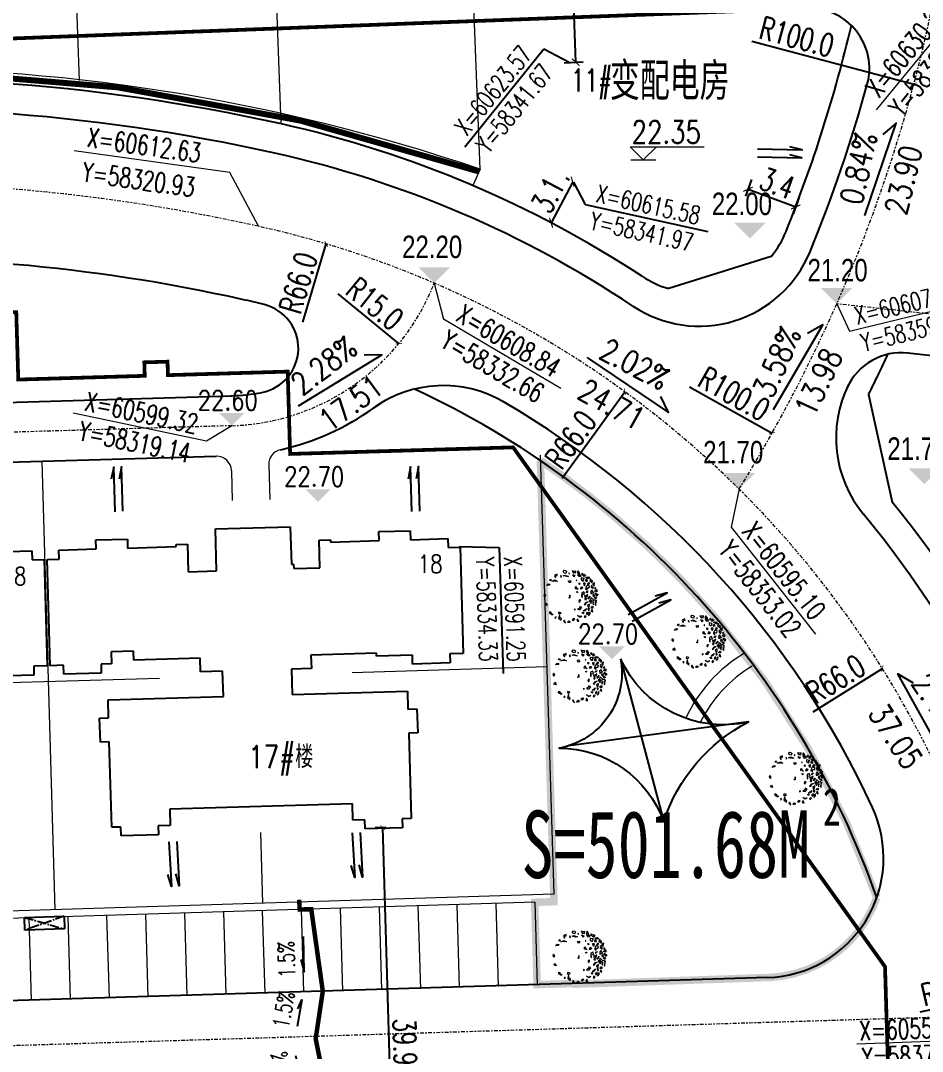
# Model space of a CAD drawing. Header units: inches. Extents: x 393 to 1582, y 246 to 1188.
# Drawn here: x 1269.1 to 1329.3, y 766.8 to 835.6 of the extents above; entities that cross this region are included whole.
import ezdxf

# ---------------------------------------------------------------- set-up
doc = ezdxf.new("R2010")
doc.units = ezdxf.units.IN
doc.header["$MEASUREMENT"] = 0
for name, pattern in [('ACAD_ISO10W100', [18.5, 12, -3, 0.5, -3]), ('CENTERX2', [4, 2.5, -0.5, 0.5, -0.5]), ('DASH', [0.35, 0.25, -0.1]), ('DASHED2', [0.375, 0.25, -0.125]), ('DOTE', [2.42, 2, -0.2, 0.02, -0.2])]:
    doc.linetypes.add(name, pattern=pattern)
for name, color, linetype in [('buildcoor', 7, 'Continuous'), ('DIM', 4, 'Continuous'), ('drain', 4, 'Continuous'), ('ELEV', 1, 'Continuous'), ('PUB_TEXT', 7, 'Continuous'), ('ROAD-TEXT', 4, 'Continuous'), ('roadradiu', 3, 'Continuous'), ('rod', 1, 'Continuous'), ('公共绿地', 3, 'Continuous'), ('外墙', 42, 'Continuous'), ('建筑层数', 7, 'Continuous'), ('绿化', 3, 'Continuous'), ('车库边线', 4, 'DOTE')]:
    doc.layers.add(name, color=color, linetype=linetype)
for name, color, linetype, lineweight in [('buildelev', 2, 'Continuous', 20), ('FENCE', 100, 'Continuous', 18), ('parking', 30, 'Continuous', 18), ('ROAD', 1, 'Continuous', 25), ('ROAD-CENTER', 7, 'CENTERX2', 18), ('ROAD-ZB', 4, 'Continuous', 15), ('walk', 2, 'Continuous', 18), ('围墙', 75, 'FENCELINE1', 15), ('建筑型号', 2, 'Continuous', 18), ('树', 84, 'Continuous', 15)]:
    doc.layers.add(name, color=color, linetype=linetype, lineweight=lineweight)
doc.styles.add('_HZTXT', font='txt.shx', dxfattribs={"width": 0.8, "bigfont": 'hztxt.shx'})
doc.styles.add('DIM_FONT', font='SIMPLEX.shx', dxfattribs={"width": 0.8})
doc.styles.add('FLS', font='', dxfattribs={"width": 0.8})
doc.styles.add('HZ', font='simplex.shx', dxfattribs={"width": 0.7, "bigfont": 'hztxt.shx'})
doc.styles.add('RO', font='romans.shx', dxfattribs={"width": 0.8})
doc.styles.add('宋体', font='', dxfattribs={"width": 0.7, "height": 1000})
doc.styles.get('FLS').set_extended_font_data('创艺繁隶书')
doc.styles.get('宋体').set_extended_font_data('SimSun')
doc.linetypes.add('FENCELINE1', pattern='A,0.25,-0.1,[133,ltypeshp.shx,S=0.1,R=0,X=-0.1,Y=0],-0.1,1', length=1.45)
doc.dimstyles.new('NORMAL', dxfattribs={"dimtxt": 1.5, "dimasz": 0.3, "dimexe": 0.5, "dimexo": 0.3, "dimgap": 0.3, "dimtad": 1, "dimdec": 1, "dimzin": 1, "dimdsep": 46, "dimtxsty": 'HZ', "dimblk": 'ARCHTICK', "dimcen": 0, "dimclrt": 256, "dimadec": 0, "dimazin": 0, "dimtfac": 1, "dimtdec": 1, "dimtofl": 0, "dimtmove": 0, "dimatfit": 3, "dimldrblk": 'ARCHTICK', "dimfxl": 1, "dimtolj": 2, "dimtzin": 0, "dimarcsym": 0})

# ---------------------------------------------------------------- blocks, each defined once
blk = doc.blocks.new('sdfsf')
at = {"layer": 'ROAD-TEXT', "ltscale": 0.1}
blk.add_lwpolyline([(58446.444, 60710.395, 0.3, 0.3, 0), (58446.485, 60709.345, 0.3, 0.3, 0), (58445.615, 60709.293, 0.3, 0.3, 0), (58445.535, 60703.715, 0.3, 0.3, 0), (58446.172, 60700.971, 0.3, 0.3, 0), (58445.787, 60697.784, 0.3, 0.3, 0), (58446.71, 60692.328, 0.3, 0.3, 0), (58447.48, 60692.374, 0.3, 0.3, 0), (58447.535, 60691.721, 0, 0, 0)], format="xyseb", dxfattribs=at)
for points in [[(58447.118, 60706.277), (58447.012, 60705.636), (58446.84, 60707.485)], [(58447.331, 60703.334), (58447.015, 60703.902), (58447.466, 60702.153)], [(58447.426, 60698.999), (58447.172, 60698.401), (58447.433, 60700.188)], [(58447.321, 60695.712), (58447.066, 60696.518), (58447.183, 60694.173)]]:
    blk.add_lwpolyline(points, dxfattribs=at)
at = {"layer": 'ROAD-TEXT', "style": 'RO', "width": 0.7}
for rotation, p in [(268.08943, (58447.301, 60708.023)), (283.2016, (58447.543, 60704.187)), (261.58484, (58447.997, 60700.37)), (273.91405, (58447.638, 60696.908))]:
    blk.add_text('1.5%', height=1.1, rotation=rotation, dxfattribs=at).set_placement(p)
blk = doc.blocks.new('psss')
at = {"layer": 'drain', "ltscale": 3}
for points in [[(-2.979, 0.527), (0.007, 0.531), (-0.808, 0.714)], [(-2.967, -0.004), (0, 0), (-0.815, 0.183)]]:
    blk.add_lwpolyline(points, dxfattribs=at)
blk = doc.blocks.new('_ARCHTICK')
at = {"color": 0, "linetype": 'ByBlock', "const_width": 0.15}
blk.add_lwpolyline([(-0.5, -0.5), (0.5, 0.5)], dxfattribs=at)
blk = doc.blocks.new('*D135')
at = {"layer": 'DEFPOINTS', "color": 0, "ltscale": 0.3, "transparency": 16777216}
for p in [(1335.248, 770.716), (1230.658, 748.136)]:
    blk.add_point(p, dxfattribs=at)
at = {"layer": 'roadradiu', "color": 0, "lineweight": -2, "ltscale": 0.3, "transparency": 16777216}
blk.add_line((1329.139, 769.397), (1335.248, 770.716), dxfattribs=at)
at = {"layer": 'roadradiu', "color": 0, "lineweight": -2, "ltscale": 0.3, "transparency": 16777216, "xscale": 0.3, "yscale": 0.3, "zscale": 0.3, "rotation": 12.18248705883237}
blk.add_blockref('_ARCHTICK', (1335.248, 770.716), dxfattribs=at)
at = {"layer": 'roadradiu', "ltscale": 0.3, "transparency": 16777216, "insert": (1331.679, 771.019), "char_height": 1.5, "attachment_point": 5, "rotation": 12.18249, "style": 'HZ'}
blk.add_mtext('\\A2;R107.0', dxfattribs=at)
blk = doc.blocks.new('*D136')
at = {"layer": 'DEFPOINTS', "color": 0, "ltscale": 0.3, "transparency": 16777216}
for p in [(1326.61, 792.326), (1270.591, 757.427)]:
    blk.add_point(p, dxfattribs=at)
at = {"layer": 'roadradiu', "color": 0, "lineweight": -2, "ltscale": 0.3, "transparency": 16777216}
blk.add_line((1321.984, 789.444), (1326.61, 792.326), dxfattribs=at)
at = {"layer": 'roadradiu', "color": 0, "lineweight": -2, "ltscale": 0.3, "transparency": 16777216, "xscale": 0.3, "yscale": 0.3, "zscale": 0.3, "rotation": 31.9219415809494}
blk.add_blockref('_ARCHTICK', (1326.61, 792.326), dxfattribs=at)
at = {"layer": 'roadradiu', "ltscale": 0.3, "transparency": 16777216, "insert": (1323.487, 791.617), "char_height": 1.5, "attachment_point": 5, "rotation": 31.92194, "style": 'HZ'}
blk.add_mtext('\\A2;R66.0', dxfattribs=at)
blk = doc.blocks.new('*D137')
at = {"layer": 'DEFPOINTS', "color": 0, "ltscale": 0.3, "transparency": 16777216}
for p in [(1309.42, 810.797), (1270.591, 757.427)]:
    blk.add_point(p, dxfattribs=at)
at = {"layer": 'roadradiu', "color": 0, "lineweight": -2, "ltscale": 0.3, "transparency": 16777216}
blk.add_line((1305.218, 805.022), (1309.42, 810.797), dxfattribs=at)
at = {"layer": 'roadradiu', "color": 0, "lineweight": -2, "ltscale": 0.3, "transparency": 16777216, "xscale": 0.3, "yscale": 0.3, "zscale": 0.3, "rotation": 53.9626112765383}
blk.add_blockref('_ARCHTICK', (1309.42, 810.797), dxfattribs=at)
at = {"layer": 'roadradiu', "ltscale": 0.3, "transparency": 16777216, "insert": (1305.796, 807.6), "char_height": 1.5, "attachment_point": 5, "rotation": 53.96261, "style": 'HZ'}
blk.add_mtext('\\A2;R66.0', dxfattribs=at)
blk = doc.blocks.new('*D138')
at = {"layer": 'DEFPOINTS', "color": 0, "ltscale": 0.3, "transparency": 16777216}
for p in [(1289.476, 820.668), (1270.591, 757.427)]:
    blk.add_point(p, dxfattribs=at)
at = {"layer": 'roadradiu', "color": 0, "lineweight": -2, "ltscale": 0.3, "transparency": 16777216}
blk.add_line((1287.917, 815.446), (1289.476, 820.668), dxfattribs=at)
at = {"layer": 'roadradiu', "color": 0, "lineweight": -2, "ltscale": 0.3, "transparency": 16777216, "xscale": 0.3, "yscale": 0.3, "zscale": 0.3, "rotation": 73.37343042542415}
blk.add_blockref('_ARCHTICK', (1289.476, 820.668), dxfattribs=at)
at = {"layer": 'roadradiu', "ltscale": 0.3, "transparency": 16777216, "insert": (1287.604, 818.07), "char_height": 1.5, "attachment_point": 5, "rotation": 73.37343, "style": 'HZ'}
blk.add_mtext('\\A2;R66.0', dxfattribs=at)
blk = doc.blocks.new('*D330')
at = {"layer": 'DEFPOINTS', "color": 0, "ltscale": 0.3, "transparency": 16777216}
for p in [(1282.719, 823.527), (1294.31, 814.006)]:
    blk.add_point(p, dxfattribs=at)
at = {"layer": 'roadradiu', "color": 0, "lineweight": -2, "ltscale": 0.3, "transparency": 16777216}
blk.add_line((1290.253, 817.338), (1294.31, 814.006), dxfattribs=at)
at = {"layer": 'roadradiu', "color": 0, "lineweight": -2, "ltscale": 0.3, "transparency": 16777216, "xscale": 0.3, "yscale": 0.3, "zscale": 0.3, "rotation": 320.5963607838573}
blk.add_blockref('_ARCHTICK', (1294.31, 814.006), dxfattribs=at)
at = {"layer": 'roadradiu', "ltscale": 0.3, "transparency": 16777216, "insert": (1292.716, 816.674), "char_height": 1.5, "attachment_point": 5, "rotation": 320.59636, "style": 'HZ'}
blk.add_mtext('\\A2;R15.0', dxfattribs=at)
blk = doc.blocks.new('*D153')
at = {"layer": 'DEFPOINTS', "color": 0, "ltscale": 0.3, "transparency": 16777216}
for p in [(1293.248, 781.708), (1293.748, 781.723), (1294.928, 741.853)]:
    blk.add_point(p, dxfattribs=at)
at = {"layer": 'DIM', "color": 0, "lineweight": -2, "ltscale": 0.3, "transparency": 16777216}
for p, q in [((1293.448, 781.714), (1292.748, 781.693)), ((1294.428, 741.838), (1293.248, 781.708)), ((1294.628, 741.844), (1293.928, 741.823))]:
    blk.add_line(p, q, dxfattribs=at)
at = {"layer": 'DIM', "color": 0, "lineweight": -2, "ltscale": 0.3, "transparency": 16777216, "xscale": 0.3, "yscale": 0.3, "zscale": 0.3}
for p, rotation in [((1293.248, 781.708), 91.69523482480747), ((1294.428, 741.838), 271.6952348248075)]:
    blk.add_blockref('_ARCHTICK', p, dxfattribs=dict(at, rotation=rotation))
at = {"layer": 'DIM', "ltscale": 0.3, "transparency": 16777216, "insert": (1294.722, 767.391), "char_height": 1.5, "attachment_point": 5, "rotation": 271.69523, "style": 'HZ'}
blk.add_mtext('\\A2;39.9', dxfattribs=at)
blk = doc.blocks.new('*D82')
at = {"layer": 'DEFPOINTS', "color": 0, "ltscale": 0.3, "transparency": 16777216}
for p in [(1232.074, 857.041), (1319.243, 808.034)]:
    blk.add_point(p, dxfattribs=at)
at = {"layer": 'roadradiu', "color": 0, "lineweight": -2, "ltscale": 0.3, "transparency": 16777216}
blk.add_line((1313.733, 811.132), (1319.243, 808.034), dxfattribs=at)
at = {"layer": 'roadradiu', "color": 0, "lineweight": -2, "ltscale": 0.3, "transparency": 16777216, "xscale": 0.3, "yscale": 0.3, "zscale": 0.3, "rotation": 330.6550113906952}
blk.add_blockref('_ARCHTICK', (1319.243, 808.034), dxfattribs=at)
at = {"layer": 'roadradiu', "ltscale": 0.3, "transparency": 16777216, "insert": (1316.71, 810.663), "char_height": 1.5, "attachment_point": 5, "rotation": 330.65501, "style": 'HZ'}
blk.add_mtext('\\A2;R100.0', dxfattribs=at)
blk = doc.blocks.new('GPPMTR01')
at = {"color": 0, "linetype": 'ByBlock'}
for points in [[(-0.354, 0.404), (-0.335, 0.371), (-0.312, 0.378), (-0.293, 0.408)], [(-0.298, 0.355), (-0.259, 0.362), (-0.24, 0.402), (-0.263, 0.4), (-0.275, 0.378)], [(-0.263, 0.454), (-0.27, 0.431), (-0.248, 0.431), (-0.243, 0.447)], [(-0.215, 0.443), (-0.218, 0.456), (-0.242, 0.475), (-0.199, 0.486), (-0.199, 0.449)], [(-0.166, 0.433), (-0.207, 0.386), (-0.18, 0.371), (-0.137, 0.387), (-0.147, 0.409), (-0.165, 0.407)], [(-0.173, 0.469), (-0.151, 0.518), (-0.12, 0.516), (-0.128, 0.487), (-0.144, 0.498), (-0.151, 0.48), (-0.145, 0.47)], [(-0.127, 0.461), (-0.133, 0.429), (-0.111, 0.428), (-0.096, 0.459)], [(-0.106, 0.53), (-0.073, 0.496), (-0.058, 0.515), (-0.035, 0.504), (-0.038, 0.545), (-0.064, 0.53)], [(-0.079, 0.401), (-0.097, 0.371), (-0.064, 0.359), (-0.049, 0.371)], [(-0.038, 0.477), (-0.055, 0.454), (-0.043, 0.424), (-0.032, 0.439)], [(0.007, 0.443), (-0.026, 0.412), (-0.02, 0.382), (0.016, 0.352), (0.045, 0.367), (0.01, 0.386), (0.034, 0.42)], [(0.005, 0.559), (-0.005, 0.523), (0.016, 0.511), (0.051, 0.519)], [(0.01, 0.485), (0.042, 0.462), (0.084, 0.477), (0.066, 0.492), (0.042, 0.485)], [(0.105, 0.53), (0.084, 0.519), (0.099, 0.504), (0.114, 0.511)], [(0.158, 0.447), (0.096, 0.443), (0.105, 0.412), (0.146, 0.393), (0.155, 0.416), (0.14, 0.428)], [(0.131, 0.488), (0.137, 0.5), (0.134, 0.53), (0.173, 0.507), (0.146, 0.481)], [(0.179, 0.477), (0.229, 0.496), (0.25, 0.473), (0.223, 0.458), (0.22, 0.477), (0.202, 0.469), (0.199, 0.458)], [(0.205, 0.439), (0.179, 0.42), (0.194, 0.405), (0.226, 0.416)], [(0.214, 0.359), (0.274, 0.374), (0.291, 0.409), (0.282, 0.336), (0.247, 0.333)], [(0.268, 0.45), (0.253, 0.435), (0.241, 0.409), (0.274, 0.428)], [(0.315, 0.416), (0.306, 0.401), (0.318, 0.39), (0.348, 0.393)], [(-0.482, 0.196), (-0.461, 0.207), (-0.432, 0.177), (-0.452, 0.154), (-0.494, 0.15), (-0.5, 0.177)], [(-0.412, 0.305), (-0.364, 0.304), (-0.367, 0.328), (-0.343, 0.337), (-0.374, 0.364), (-0.382, 0.335)], [(-0.393, 0.241), (-0.408, 0.23), (-0.396, 0.226)], [(-0.304, 0.31), (-0.343, 0.272), (-0.298, 0.279)], [(-0.215, 0.295), (-0.215, 0.276), (-0.206, 0.283)], [(-0.123, 0.314), (-0.144, 0.295), (-0.135, 0.287), (-0.115, 0.295)], [(-0.064, 0.207), (-0.085, 0.184), (-0.115, 0.203), (-0.115, 0.219), (-0.085, 0.207), (-0.052, 0.226)], [(-0.032, 0.317), (-0.058, 0.295), (-0.043, 0.264), (-0.023, 0.291)], [(0.045, 0.295), (0.042, 0.249), (0.105, 0.211), (0.119, 0.219), (0.069, 0.245), (0.096, 0.283)], [(0.084, 0.371), (0.072, 0.344), (0.081, 0.321), (0.084, 0.344)], [(0.128, 0.336), (0.137, 0.287), (0.114, 0.272), (0.146, 0.26), (0.158, 0.302)], [(0.179, 0.272), (0.167, 0.245), (0.185, 0.238), (0.199, 0.253)], [(0.199, 0.291), (0.179, 0.352), (0.211, 0.31)], [(0.25, 0.325), (0.241, 0.298), (0.312, 0.302), (0.282, 0.329)], [(0.253, 0.268), (0.241, 0.226), (0.259, 0.177), (0.274, 0.203), (0.253, 0.219)], [(0.303, 0.268), (0.309, 0.219), (0.336, 0.215), (0.351, 0.234)], [(0.321, 0.363), (0.306, 0.34), (0.327, 0.325), (0.356, 0.325), (0.327, 0.336)], [(0.351, 0.382), (0.348, 0.371), (0.368, 0.355), (0.392, 0.359)], [(0.386, 0.257), (0.368, 0.272), (0.365, 0.287), (0.377, 0.298), (0.401, 0.283)], [(0.401, 0.207), (0.383, 0.219), (0.365, 0.211), (0.368, 0.196), (0.392, 0.192)], [(0.431, 0.26), (0.419, 0.245), (0.436, 0.23), (0.466, 0.249)], [(0.442, 0.203), (0.451, 0.169), (0.487, 0.139), (0.472, 0.181)], [(-0.482, 0.014), (-0.506, 0.025), (-0.514, -0.024), (-0.506, -0.036), (-0.464, -0.036), (-0.47, -0.024), (-0.494, -0.017)], [(-0.446, 0.071), (-0.432, 0.055), (-0.414, 0.067)], [(-0.417, 0.109), (-0.411, 0.15), (-0.357, 0.188), (-0.369, 0.162)], [(-0.283, 0.139), (-0.269, 0.181), (-0.239, 0.166), (-0.248, 0.139), (-0.263, 0.15)], [(-0.02, 0.033), (-0.035, 0.025), (-0.026, 0.017), (-0.014, 0.021)], [(-0.02, 0.188), (-0.008, 0.192), (0.001, 0.177), (-0.02, 0.169)], [(0.152, 0.162), (0.137, 0.139), (0.158, 0.12), (0.176, 0.128), (0.161, 0.143)], [(0.25, 0.086), (0.271, 0.063), (0.274, 0.021), (0.303, 0.052), (0.285, 0.109)], [(0.348, 0.173), (0.377, 0.128), (0.356, 0.097), (0.354, 0.128)], [(0.401, 0.078), (0.398, 0.063), (0.374, 0.067), (0.377, 0.09)], [(0.428, 0.025), (0.431, -0.021), (0.377, -0.043), (0.41, -0.013)], [(0.422, 0.166), (0.419, 0.135), (0.439, 0.12), (0.451, 0.139)], [(0.451, 0.074), (0.469, 0.052), (0.484, 0.063), (0.472, 0.093)], [(-0.467, -0.131), (-0.464, -0.157), (-0.482, -0.154), (-0.485, -0.127)], [(-0.437, -0.131), (-0.429, -0.066), (-0.381, -0.04), (-0.408, -0.078)], [(-0.42, -0.26), (-0.432, -0.218), (-0.411, -0.188), (-0.402, -0.214), (-0.411, -0.229)], [(0.256, -0.013), (0.241, -0.028), (0.253, -0.04)], [(0.407, -0.119), (0.389, -0.138), (0.398, -0.176), (0.419, -0.154)], [(0.436, -0.066), (0.442, -0.097), (0.466, -0.097), (0.481, -0.074), (0.46, -0.078)], [(-0.266, -0.366), (-0.304, -0.374), (-0.283, -0.4), (-0.251, -0.393)], [(0.17, -0.286), (0.137, -0.317), (0.149, -0.336), (0.176, -0.321)], [(0.205, -0.332), (0.199, -0.343), (0.235, -0.378), (0.294, -0.359), (0.274, -0.34), (0.235, -0.351)], [(0.327, -0.305), (0.333, -0.328), (0.389, -0.313)], [(0.416, -0.218), (0.389, -0.233), (0.392, -0.271), (0.407, -0.248)], [(-0.115, -0.473), (-0.138, -0.438), (-0.106, -0.438), (-0.085, -0.446)], [(0.072, -0.48), (0.042, -0.461), (0.06, -0.45), (0.066, -0.454), (0.096, -0.454), (0.096, -0.438), (0.125, -0.442), (0.114, -0.461)], [(0.188, -0.431), (0.211, -0.423), (0.188, -0.408)]]:
    blk.add_lwpolyline(points, close=True, dxfattribs=at)
blk.add_circle((0, 0), 0.01, dxfattribs=at)
blk = doc.blocks.new('bg')
at = {"layer": 'buildelev'}
blk.add_line((403415.903, 597892.095), (403417.408, 597892.095), dxfattribs=at)
blk.add_lwpolyline([(403417.451, 597892.89), (403416.656, 597892.095), (403415.86, 597892.89), (403420.35, 597892.89)], dxfattribs=at)
blk = doc.blocks.new('*D295')
at = {"layer": 'DEFPOINTS', "color": 0, "ltscale": 0.3, "transparency": 16777216}
for p in [(1232.074, 857.041), (1328.713, 831.332)]:
    blk.add_point(p, dxfattribs=at)
at = {"layer": 'roadradiu', "color": 0, "lineweight": -2, "ltscale": 0.3, "transparency": 16777216}
blk.add_line((1317.895, 834.21), (1328.713, 831.332), dxfattribs=at)
at = {"layer": 'roadradiu', "color": 0, "lineweight": -2, "ltscale": 0.3, "transparency": 16777216, "xscale": 0.3, "yscale": 0.3, "zscale": 0.3, "rotation": 345.1025983224119}
blk.add_blockref('_ARCHTICK', (1328.713, 831.332), dxfattribs=at)
at = {"layer": 'roadradiu', "ltscale": 0.3, "transparency": 16777216, "insert": (1320.895, 834.499), "char_height": 1.5, "attachment_point": 5, "rotation": 345.1026, "style": 'HZ'}
blk.add_mtext('\\A2;R100.0', dxfattribs=at)
blk = doc.blocks.new('*D491')
at = {"layer": 'DEFPOINTS', "color": 0, "ltscale": 0.3, "transparency": 16777216}
for p in [(1304.653, 843.965), (1305.743, 844.003), (1305.049, 832.76)]:
    blk.add_point(p, dxfattribs=at)
at = {"layer": 'DIM', "color": 0, "lineweight": -2, "ltscale": 0.3, "transparency": 16777216}
for p, q in [((1304.953, 843.975), (1306.243, 844.021)), ((1306.139, 832.798), (1305.743, 844.003)), ((1305.349, 832.77), (1306.639, 832.816))]:
    blk.add_line(p, q, dxfattribs=at)
at = {"layer": 'DIM', "color": 0, "lineweight": -2, "ltscale": 0.3, "transparency": 16777216, "xscale": 0.5, "yscale": 0.5, "zscale": 0.5}
for p, rotation in [((1305.743, 844.003), 92.02449868160005), ((1306.139, 832.798), 272.0244986816001)]:
    blk.add_blockref('_ARCHTICK', p, dxfattribs=dict(at, rotation=rotation))
at = {"layer": 'DIM', "ltscale": 0.3, "transparency": 16777216, "insert": (1306.991, 838.418), "char_height": 1.5, "attachment_point": 5, "rotation": 272.0245, "style": 'HZ'}
blk.add_mtext('\\A2;11.2', dxfattribs=at)
blk = doc.blocks.new('*D366')
at = {"layer": 'DEFPOINTS', "color": 0, "ltscale": 0.3, "transparency": 16777216}
for p in [(1186.267, 889.56), (1351.243, 417.562)]:
    blk.add_point(p, dxfattribs=at)
at = {"layer": 'roadradiu', "color": 0, "lineweight": -2, "ltscale": 0.3, "transparency": 16777216}
blk.add_line((1189.23, 881.081), (1186.267, 889.56), dxfattribs=at)
at = {"layer": 'roadradiu', "color": 0, "lineweight": -2, "ltscale": 0.3, "transparency": 16777216, "xscale": 0.5, "yscale": 0.5, "zscale": 0.5, "rotation": 109.2659378040136}
blk.add_blockref('_ARCHTICK', (1186.267, 889.56), dxfattribs=at)
at = {"layer": 'roadradiu', "ltscale": 0.3, "transparency": 16777216, "insert": (1189.256, 884.189), "char_height": 1.5, "attachment_point": 5, "rotation": 289.26594, "style": 'HZ'}
blk.add_mtext('\\A2;R500.0', dxfattribs=at)
blk = doc.blocks.new('*D426')
at = {"layer": 'DEFPOINTS', "color": 0, "ltscale": 0.3, "transparency": 16777216}
for p in [(1305.989, 824.789), (1304.487, 822.081), (1304.549, 822.048)]:
    blk.add_point(p, dxfattribs=at)
at = {"layer": 'DIM', "color": 0, "lineweight": -2, "ltscale": 0.3, "transparency": 16777216}
for p, q in [((1305.724, 824.929), (1305.485, 825.054)), ((1305.928, 824.822), (1304.487, 822.081)), ((1304.283, 822.188), (1304.045, 822.313))]:
    blk.add_line(p, q, dxfattribs=at)
at = {"layer": 'DIM', "color": 0, "lineweight": -2, "ltscale": 0.3, "transparency": 16777216, "xscale": 0.5, "yscale": 0.5, "zscale": 0.5}
for p, rotation in [((1305.928, 824.822), 62.27859384114585), ((1304.487, 822.081), 242.2785938411459)]:
    blk.add_blockref('_ARCHTICK', p, dxfattribs=dict(at, rotation=rotation))
at = {"layer": 'DIM', "ltscale": 0.3, "transparency": 16777216, "insert": (1304.278, 823.94), "char_height": 1.5, "attachment_point": 5, "rotation": 62.27859, "style": 'HZ'}
blk.add_mtext('\\A2;3.1', dxfattribs=at)
blk = doc.blocks.new('*D427')
at = {"layer": 'DEFPOINTS', "color": 0, "ltscale": 0.3, "transparency": 16777216}
for p in [(1317.981, 825.241), (1321.166, 824.062), (1320.826, 823.143)]:
    blk.add_point(p, dxfattribs=at)
at = {"layer": 'DIM', "color": 0, "lineweight": -2, "ltscale": 0.3, "transparency": 16777216}
for p, q in [((1317.877, 824.96), (1317.467, 823.853)), ((1317.641, 824.322), (1320.826, 823.143)), ((1321.062, 823.781), (1320.653, 822.674))]:
    blk.add_line(p, q, dxfattribs=at)
at = {"layer": 'DIM', "color": 0, "lineweight": -2, "ltscale": 0.3, "transparency": 16777216, "xscale": 0.5, "yscale": 0.5, "zscale": 0.5}
for p, rotation in [((1317.641, 824.322), 159.6868789910669), ((1320.826, 823.143), 339.686878991067)]:
    blk.add_blockref('_ARCHTICK', p, dxfattribs=dict(at, rotation=rotation))
at = {"layer": 'DIM', "ltscale": 0.3, "transparency": 16777216, "insert": (1319.598, 824.717), "char_height": 1.5, "attachment_point": 5, "rotation": 339.68688, "style": 'HZ'}
blk.add_mtext('\\A2;3.4', dxfattribs=at)

msp = doc.modelspace()

# ---------------------------------------------------------------- linework, layer by layer
at = {"layer": 'buildcoor', "color": 0, "ltscale": 0.3}
for points in [[(1304, 833.667), (1298.715, 827.137)], [(1305.688, 832.784), (1304, 833.667)], [(1305.989, 824.789), (1306.753, 823.311)], [(1306.753, 823.311), (1314.957, 821.506)], [(1298.346, 800.466), (1301.013, 800.397)], [(1301.013, 800.397), (1301.293, 792.002)]]:
    msp.add_lwpolyline(points, dxfattribs=at)
at = {"layer": 'ELEV', "color": 0}
for points in [[(1316.705, 822.092), (1318.826, 822.092), (1317.765, 821.031)], [(1316.705, 822.092), (1318.826, 822.092), (1317.765, 821.031)], [(1295.623, 819.111), (1297.744, 819.111), (1296.684, 818.051)], [(1295.623, 819.111), (1297.744, 819.111), (1296.684, 818.051)], [(1322.501, 817.728), (1324.622, 817.728), (1323.562, 816.667)], [(1322.501, 817.728), (1324.622, 817.728), (1323.562, 816.667)], [(1282.314, 809.383), (1284.011, 809.383), (1283.163, 808.534)], [(1315.983, 805.373), (1318.104, 805.373), (1317.043, 804.312)], [(1328.343, 805.69), (1330.464, 805.69), (1329.404, 804.63)], [(1288.074, 804.297), (1289.771, 804.297), (1288.922, 803.449)], [(1307.704, 793.8), (1309.401, 793.8), (1308.552, 792.952)]]:
    msp.add_solid(points, dxfattribs=at)
at = {"layer": 'FENCE', "color": 0, "linetype": 'DASH', "ltscale": 0.3, "const_width": 0.4}
msp.add_lwpolyline([(1299.672, 825.506, 0.171917), (1214.52, 824.271, 0.026437), (1202.152, 818.926, 0.095515), (1163.758, 789.667, 0.095515)], format="xyb", dxfattribs=at)
at = {"layer": 'parking', "color": 0}
for p, q in [((1303.39, 776.718), (1176.05, 772.797)), ((1287.797, 776.238), (1287.961, 770.715)), ((1290.396, 776.318), (1290.56, 770.792)), ((1292.995, 776.398), (1293.159, 770.869)), ((1295.594, 776.478), (1295.757, 770.946)), ((1298.192, 776.558), (1298.356, 771.023)), ((1300.791, 776.638), (1300.955, 771.1)), ((1303.39, 776.718), (1303.554, 771.177)), ((1269.606, 775.678), (1269.769, 770.158)), ((1272.205, 775.758), (1272.368, 770.235)), ((1274.804, 775.838), (1274.967, 770.312)), ((1277.402, 775.918), (1277.566, 770.389)), ((1280.001, 775.998), (1280.165, 770.466)), ((1282.6, 776.078), (1282.763, 770.561)), ((1285.199, 776.158), (1285.362, 770.638))]:
    msp.add_line(p, q, dxfattribs=at)
at = {"layer": 'ROAD', "color": 0, "ltscale": 0.3}
for p, q in [((1319.189, 819.83), (1312.352, 817.686)), ((1319.189, 819.83), (1312.352, 817.686)), ((1355.653, 810.403), (1328.321, 813.382)), ((1325.692, 810.608), (1327.271, 803.432))]:
    msp.add_line(p, q, dxfattribs=at)
at = {"layer": 'ROAD', "color": 0}
msp.add_lwpolyline([(1285.176, 810.762, 0.803436), (1285.334, 816.619, 0.006181), (1283.866, 816.965, 0.13471), (1223.076, 814.019, 0.740683), (1223.174, 809.237, 0.076372), (1226.291, 808.852), (1283.199, 810.536)], format="xyb", dxfattribs=at)
at = {"layer": 'ROAD', "color": 0, "ltscale": 0.3}
for centre, radius, start, end in [((1321.747, 832.388), 4, 344.62776, 92.15716), ((1232.074, 857.041), 95, 338.0312, 346.73947), ((1232.074, 857.041), 97, 337.63769, 344.62776), ((1327.888, 809.406), 4, 83.77923, 155.07011), ((1232.074, 857.041), 104.5, 333.619, 335.25613), ((1331.515, 807.72), 8, 153.619, 219.53972), ((1331.515, 807.72), 8, 153.619, 219.53972)]:
    msp.add_arc(centre, radius, start, end, dxfattribs=at)
at = {"layer": 'ROAD', "color": 0}
for centre, radius, start, end in [((1258.84, 704.721), 127, 77.43041, 112.1285), ((1258.84, 704.721), 125, 77.43041, 112.1285), ((1270.591, 757.427), 73, 56.77789, 77.43041), ((1270.591, 757.427), 71, 56.33721, 77.43041), ((1314.148, 823.933), 6.5, 320.85415, 338.0312), ((1314.148, 823.933), 6.5, 320.85415, 338.0312), ((1314.381, 823.18), 8, 236.33721, 337.63769), ((1314.381, 823.18), 8, 236.33721, 337.63769), ((1314.148, 823.933), 6.5, 236.77789, 253.95494), ((1282.719, 823.527), 13, 271.69492, 280.89511), ((1297.289, 803.212), 8, 59.75304, 125.64702), ((1270.591, 757.427), 59, 19.41458, 65.17679), ((1270.591, 757.427), 61, 24.83833, 59.75304), ((1282.719, 823.527), 17, 282.54457, 305.64702), ((1270.591, 757.427), 73, 13.09782, 39.06468), ((1270.591, 757.427), 71, 13.09782, 39.53972), ((1270.591, 757.427), 71, 13.09782, 39.53972), ((1270.591, 757.427), 71, 13.09782, 39.53972), ((1318.689, 779.69), 8, 271.76385, 24.83833)]:
    msp.add_arc(centre, radius, start, end, dxfattribs=at)
at = {"layer": 'ROAD-CENTER', "color": 5, "ltscale": 0.1}
for p, q in [((1355.936, 813.138), (1323.562, 816.667)), ((1283.163, 808.534), (1226.253, 806.85)), ((1335.563, 769.205), (1154.29, 763.622))]:
    msp.add_line(p, q, dxfattribs=at)
for centre, radius, start, end in [((1232.074, 857.041), 100, 328.17766, 0), ((1258.84, 704.721), 120, 77.43041, 155.92837), ((1270.591, 757.427), 66, 13.09782, 77.43041), ((1282.719, 823.527), 15, 271.69492, 338.58473), ((1230.658, 748.136), 107, 325.12521, 13.09782)]:
    msp.add_arc(centre, radius, start, end, dxfattribs=at)
at = {"layer": 'ROAD-TEXT', "color": 0}
for points in [[(1325.435, 822.564), (1325.435, 822.564), (1327.535, 828.737), (1326.641, 827.967)], [(1319.348, 809.626), (1319.348, 809.626), (1322.627, 815.261), (1321.599, 814.682)], [(1287.616, 809.867), (1287.616, 809.867), (1293.174, 813.276), (1291.994, 813.254)], [(1306.924, 813.07), (1306.924, 813.07), (1312.327, 809.42), (1311.818, 810.485)], [(1330.795, 786.263), (1330.795, 786.263), (1327.643, 791.97), (1328.659, 791.369)]]:
    msp.add_lwpolyline(points, dxfattribs=at)
at = {"layer": 'ROAD-ZB', "color": 0, "ltscale": 0.3}
for points in [[(1331.991, 836.643), (1326.205, 829.62)], [(1283.04, 825.432), (1272.641, 826.89)], [(1284.955, 821.845), (1283.04, 825.432)], [(1296.684, 818.051), (1297.291, 815.639)], [(1324.404, 814.841), (1332.567, 816.822)], [(1323.562, 816.667), (1324.404, 814.841)], [(1305.129, 811.017), (1297.291, 815.639)], [(1281.47, 807.504), (1272.563, 809.371)], [(1283.163, 808.534), (1281.47, 807.504)], [(1317.043, 804.312), (1316.503, 801.772)], [(1316.503, 801.772), (1322.134, 794.624)], [(1333.381, 767.552), (1324.897, 767.238)]]:
    msp.add_lwpolyline(points, dxfattribs=at)
at = {"layer": 'rod', "color": 0, "ltscale": 0.3}
for p, q in [((1258.821, 805.814), (1282.111, 806.502)), ((1318.935, 771.694), (1178.728, 767.376))]:
    msp.add_line(p, q, dxfattribs=at)
at = {"layer": 'walk', "color": 0}
for p, q in [((1285.629, 805.928), (1285.698, 803.607)), ((1283.14, 805.532), (1283.199, 803.533))]:
    msp.add_line(p, q, dxfattribs=at)
at = {"layer": 'walk', "color": 0, "ltscale": 0.3}
msp.add_arc((1282.14, 805.503, 0), 1, 1.69492, 91.69151, dxfattribs=at)
at = {"layer": 'walk', "color": 0}
msp.add_arc((1286.629, 805.957), 1, 102.54457, 181.69492, dxfattribs=at)
at = {"layer": '公共绿地', "color": 0, "linetype": 'FENCELINE1', "ltscale": 0.1, "const_width": 0.5}
msp.add_lwpolyline([(1303.771, 806.214), (1304.663, 777.259), (1304.678, 776.758), (1303.39, 776.72), (1303.553, 771.222), (1306.141, 771.3), (1306.153, 771.254), (1319.145, 771.703, 0.302739), (1326.236, 777.039, 0.092501), (1315.419, 795.787, 0.041567), (1308.456, 802.674, 0.024899)], format="xyb", close=True, dxfattribs=at)
at = {"layer": '围墙', "color": 0, "ltscale": 0.2}
for p, q in [((1299.739, 825.663), (1298.643, 854.746)), ((1272.997, 831.588), (1272.162, 853.749)), ((1286.466, 828.68), (1285.948, 842.41)), ((1282.132, 806.503), (1258.764, 805.811)), ((1270.466, 806.158), (1271.351, 776.232)), ((1291.191, 792.064), (1304.195, 792.449)), ((1263.403, 791.242), (1278.341, 791.684)), ((1285.245, 776.659), (1285.105, 781.38)), ((1304.663, 777.257), (1207.265, 774.258))]:
    msp.add_line(p, q, dxfattribs=at)
for points in [[(1299.739, 825.663, 0.172251), (1214.451, 824.458, 0.026437), (1202.063, 819.106, 0.095342), (1163.667, 789.866, 0.095342)], [(1304.282, 805.862, 0.043656), (1295.361, 810.976, 0.114696), (1292.361, 809.526, 2.833297)]]:
    msp.add_lwpolyline(points, format="xyb", dxfattribs=at)
msp.add_lwpolyline([(1303.76, 806.572), (1304.663, 777.259)], dxfattribs=at)
msp.add_arc((1282.719, 823.527), 17, 282.54457, 307.167, dxfattribs=at)
at = {"layer": '外墙', "color": 2, "ltscale": 0.1}
for p, q in [((1282.069, 801.64), (1287.067, 801.787)), ((1287.067, 801.787), (1287.141, 799.288)), ((1274.088, 800.905), (1276.187, 800.967)), ((1276.187, 800.967), (1276.204, 800.367)), ((1282.152, 798.841), (1282.069, 801.64)), ((1292.979, 801.461), (1295.079, 801.522)), ((1292.997, 800.861), (1292.979, 801.461)), ((1295.079, 801.522), (1295.096, 800.923)), ((1295.096, 800.923), (1297.595, 800.996)), ((1297.595, 800.996), (1297.613, 800.396)), ((1271.606, 800.232), (1274.105, 800.305)), ((1274.105, 800.305), (1274.088, 800.905)), ((1276.204, 800.367), (1279.453, 800.462)), ((1279.449, 800.612), (1280.198, 800.634)), ((1279.453, 800.462), (1279.449, 800.612)), ((1280.198, 800.634), (1280.253, 798.785)), ((1288.994, 800.893), (1289.744, 800.915)), ((1289.049, 799.044), (1288.994, 800.893)), ((1289.744, 800.915), (1289.749, 800.765)), ((1289.749, 800.765), (1292.997, 800.861)), ((1297.613, 800.396), (1298.412, 800.42)), ((1298.412, 800.42), (1298.621, 793.323)), ((1267.308, 800.105), (1269.807, 800.179)), ((1269.807, 800.179), (1269.825, 799.579)), ((1269.825, 799.579), (1270.624, 799.602)), ((1270.624, 799.602), (1270.833, 792.505)), ((1270.824, 799.608), (1271.624, 799.632)), ((1271.033, 792.511), (1270.824, 799.608)), ((1271.624, 799.632), (1271.606, 800.232)), ((1287.141, 799.288), (1287.291, 799.292)), ((1287.291, 799.292), (1287.3, 798.993)), ((1287.3, 798.993), (1289.049, 799.044)), ((1280.253, 798.785), (1282.152, 798.841)), ((1276.607, 793.476), (1275.108, 793.432)), ((1275.108, 793.432), (1275.131, 792.632)), ((1276.625, 792.876), (1276.607, 793.476)), ((1281.043, 793.006), (1276.625, 792.876)), ((1281.069, 792.106), (1281.043, 793.006)), ((1292.818, 793.352), (1288.45, 793.224)), ((1288.45, 793.224), (1288.476, 792.324)), ((1292.824, 793.152), (1292.818, 793.352)), ((1295.223, 793.223), (1292.824, 793.152)), ((1295.24, 792.623), (1295.223, 793.223)), ((1298.621, 793.323), (1297.722, 793.297)), ((1297.722, 793.297), (1297.739, 792.697)), ((1270.833, 792.505), (1269.934, 792.479)), ((1269.934, 792.479), (1269.951, 791.879)), ((1271.933, 792.538), (1271.033, 792.511)), ((1271.95, 791.938), (1271.933, 792.538)), ((1275.131, 792.632), (1274.432, 792.611)), ((1274.432, 792.611), (1274.449, 792.012)), ((1282.549, 792.15), (1281.069, 792.106)), ((1282.599, 790.451), (1282.549, 792.15)), ((1288.476, 792.324), (1287.147, 792.285)), ((1287.147, 792.285), (1287.197, 790.586)), ((1297.739, 792.697), (1295.24, 792.623)), ((1269.951, 791.879), (1267.452, 791.806)), ((1274.449, 792.012), (1271.95, 791.938)), ((1287.197, 790.586), (1294.893, 790.812)), ((1294.893, 790.812), (1294.929, 789.613)), ((1274.902, 790.224), (1282.599, 790.451)), ((1274.937, 789.025), (1274.902, 790.224)), ((1294.929, 789.613), (1295.528, 789.631)), ((1295.528, 789.631), (1295.576, 788.031)), ((1274.338, 789.007), (1274.937, 789.025)), ((1274.385, 787.408), (1274.338, 789.007)), ((1295.576, 788.031), (1294.976, 788.014)), ((1294.976, 788.014), (1295.143, 782.316)), ((1274.984, 787.425), (1274.385, 787.408)), ((1275.152, 781.728), (1274.984, 787.425)), ((1291.213, 783.301), (1279.018, 782.942)), ((1291.245, 782.201), (1291.213, 783.301)), ((1279.018, 782.942), (1279.05, 781.843)), ((1275.752, 781.745), (1275.152, 781.728)), ((1275.769, 781.146), (1275.752, 781.745)), ((1279.05, 781.843), (1278.251, 781.819)), ((1278.251, 781.819), (1278.268, 781.219)), ((1292.045, 782.225), (1291.245, 782.201)), ((1292.062, 781.625), (1292.045, 782.225)), ((1295.143, 782.316), (1294.544, 782.298)), ((1294.544, 782.298), (1294.561, 781.699)), ((1278.268, 781.219), (1275.769, 781.146)), ((1294.561, 781.699), (1292.062, 781.625))]:
    msp.add_line(p, q, dxfattribs=at)
at = {"layer": '树', "color": 0}
msp.add_line((1299.739, 825.663), (1299.267, 824.559), dxfattribs=at)
for centre, radius, start, end in [((1322.464, 784.834), 9.906, 120.76208, 155.1215), ((1322.701, 784.595), 9.233, 121.26913, 153.39305)]:
    msp.add_arc(centre, radius, start, end, dxfattribs=at)
at = {"layer": '绿化', "color": 0, "linetype": 'ByBlock'}
for p, q in [((1309.124, 792.977), (1312.012, 782.099)), ((1317.678, 788.759), (1305.663, 787.169))]:
    msp.add_line(p, q, dxfattribs=at)
msp.add_lwpolyline([(1309.124, 792.977, -0.416093), (1305.026, 787.01, -0.315831), (1312.012, 782.099, -0.19936), (1317.678, 788.759, -0.355091), (1309.124, 792.977, -1.247469)], format="xyb", dxfattribs=at)
at = {"layer": '车库边线', "color": 0, "linetype": 'DASHED2', "const_width": 0.25}
for points in [[(1071.366, 884.941), (1176.814, 927.962), (1299.043, 960.862), (1330.203, 965.934), (1337.126, 938.302), (1337.126, 938.302), (1337.126, 938.302), (1337.126, 938.302), (1333.68, 923.68), (1326.278, 923.401), (1328.57, 862.578), (1328.57, 862.578), (1329.545, 836.684), (1319.587, 836.309), (1224.423, 832.725), (1164.639, 799.154), (1164.639, 799.154), (1164.639, 799.154), (1164.639, 799.154), (1164.639, 799.154), (1115.13, 723.925)], [(1327.958, 732.876), (1326.788, 772.419), (1301.951, 807.089), (1287.058, 806.649), (1286.895, 812.146), (1278.899, 811.909), (1278.872, 812.809), (1277.323, 812.763), (1277.349, 811.864), (1268.903, 811.614), (1268.77, 816.112), (1259.924, 815.85)]]:
    msp.add_lwpolyline(points, dxfattribs=at)
at = {"layer": '车库边线', "color": 0, "ltscale": 100}
msp.add_lwpolyline([(1269.315, 775.71), (1271.964, 775.789), (1271.989, 774.939), (1269.34, 774.861)], close=True, dxfattribs=at)
at = {"layer": '车库边线', "color": 0, "ltscale": 0.3}
for points in [[(1269.315, 775.71), (1271.989, 774.939)], [(1271.964, 775.789), (1269.34, 774.861)]]:
    msp.add_lwpolyline(points, dxfattribs=at)

# ---------------------------------------------------------------- block references
at = {"color": 0, "rotation": 178.3887464376647}
msp.add_blockref('sdfsf', (61418.616, 59801.187), dxfattribs=at)
at = {"layer": 'buildelev', "color": 0, "linetype": 'Continuous', "xscale": 1.099999999998545, "yscale": 1.099999999998545, "zscale": 1.1}
msp.add_blockref('bg', (-442447.676, -656855.025), dxfattribs=at)
at = {"layer": 'ROAD', "color": 0}
for p, rotation in [((1321.231, 826.415), 358.5692621563142), ((1275.808, 805.785), 91.62464345549249), ((1295.634, 805.801), 91.62464345549249), ((1312.493, 796.914), 28.80080594091659)]:
    msp.add_blockref('psss', p, dxfattribs=dict(at, rotation=rotation))
at = {"layer": 'ROAD', "color": 0, "xscale": -1, "rotation": 93.3095437502972}
for p in [(1291.901, 778.406), (1279.658, 777.814)]:
    msp.add_blockref('psss', p, dxfattribs=at)
at = {"layer": '树', "xscale": 3.485684247348809, "yscale": 3.485684247345489, "zscale": 3.485684247348809, "rotation": 300.5404110417522}
for p in [(1305.708, 797.066), (1314.244, 794.07), (1306.304, 791.766), (1320.758, 784.925), (1306.312, 773.004)]:
    msp.add_blockref('GPPMTR01', p, dxfattribs=at)

# ---------------------------------------------------------------- texts
at = {"color": 0, "lineweight": -3, "style": 'HZ', "width": 0.7}
msp.add_text('11#', height=1.5, dxfattribs=at).set_placement((1305.825, 830.844))
at = {"layer": 'buildcoor', "color": 0, "ltscale": 0.3, "style": 'HZ', "width": 0.7}
for s, rotation, p in [('X=60623.57', 51.02, (1298.86, 827.792)), ('Y=58341.67', 51.02, (1300.305, 826.622)), ('X=60615.58', 347.59, (1307.404, 823.475)), ('Y=58341.97', 347.59, (1307.004, 821.659)), ('Y=58334.33', 271.91, (1299.474, 799.746)), ('X=60591.25', 271.91, (1301.333, 799.808))]:
    msp.add_text(s, height=1.2, rotation=rotation, dxfattribs=at).set_placement(p)
at = {"layer": 'buildelev', "color": 0, "style": 'RO', "width": 0.8}
msp.add_text('22.35', height=1.5, dxfattribs=at).set_placement((1309.868, 827.387))
at = {"layer": 'ELEV', "color": 0, "style": 'FLS', "width": 0.8}
for s, p in [('22.00', (1315.22, 822.595)), ('22.20', (1294.535, 819.722)), ('21.20', (1321.612, 818.168)), ('21.70', (1314.643, 806.018)), ('21.70', (1326.939, 806.254))]:
    msp.add_text(s, height=1.5, dxfattribs=at).set_placement(p)
at = {"layer": 'ELEV', "color": 0, "style": 'DIM_FONT', "width": 0.8}
for s, p in [('22.60', (1280.893, 809.585)), ('22.70', (1286.652, 804.499)), ('22.70', (1306.283, 794.002))]:
    msp.add_text(s, height=1.3, rotation=359.67116, dxfattribs=at).set_placement(p)
at = {"layer": 'PUB_TEXT', "color": 0, "style": '_HZTXT', "width": 0.8}
msp.add_text('变配电房', height=2.5, rotation=359.86732, dxfattribs=at).set_placement((1308.406, 830.283))
at = {"layer": 'ROAD-TEXT', "color": 0, "style": 'DIM_FONT', "width": 0.8}
for s, rotation, p in [('0.84%', 77.52232, (1325.231, 823.193)), ('23.90', 76.16674, (1328.193, 822.511)), ('3.58%', 66.10601, (1319.272, 810.282)), ('2.28%', 37.82738, (1287.86, 810.481)), ('2.02%', 332.26205, (1307.584, 813.101)), ('13.98', 64.75043, (1322.041, 809.027)), ('17.51', 36.4718, (1289.704, 808.065)), ('24.71', 330.90647, (1306.146, 810.423)), ('2.43%', 304.2923, (1328.488, 791.332)), ('37.05', 302.93672, (1325.601, 789.337))]:
    msp.add_text(s, height=1.5, rotation=rotation, dxfattribs=at).set_placement(p)
at = {"layer": 'ROAD-ZB', "color": 0, "ltscale": 0.3, "style": 'HZ', "width": 0.7}
for s, height, rotation, p in [('X=60630.26', 1.3, 50.52, (1326.367, 830.328)), ('Y=58366.50', 1.3, 50.52, (1327.923, 829.047)), ('X=60612.63', 1.3, 352.02229, (1273.436, 827.157)), ('Y=58320.93', 1.3, 352.02229, (1273.113, 824.854)), ('X=60607.45', 1.2, 13.64, (1324.916, 815.274)), ('X=60608.84', 1.3, 329.46807, (1298.016, 815.589)), ('Y=58359.54', 1.2, 13.64, (1325.355, 813.467)), ('Y=58332.66', 1.3, 329.46807, (1296.992, 813.854)), ('X=60599.32', 1.3, 348.16, (1273.266, 809.556)), ('Y=58319.14', 1.3, 348.16, (1272.853, 807.584)), ('X=60595.10', 1.3, 308.23, (1317.16, 801.463)), ('Y=58353.02', 1.3, 308.23, (1315.577, 800.216)), ('X=60559.99', 1.3, 2.12, (1325.085, 767.492)), ('Y=58371.54', 1.3, 2.12, (1325.273, 765.71))]:
    msp.add_text(s, height=height, rotation=rotation, dxfattribs=at).set_placement(p)
at = {"layer": '公共绿地', "color": 0, "linetype": 'ACAD_ISO10W100', "ltscale": 0.02, "style": '宋体', "width": 0.7}
for s, height, p in [('2', 2.5, (1322.641, 781.837)), ('S=501.68M', 4.5, (1302.507, 778.337))]:
    msp.add_text(s, height=height, rotation=0.05345, dxfattribs=at).set_placement(p)
at = {"layer": '建筑型号', "color": 0, "style": '_HZTXT', "width": 0.8}
msp.add_text('17#楼', height=1.5, dxfattribs=at).set_placement((1284.264, 785.679))
at = {"layer": '建筑层数', "color": 0, "style": 'DIM_FONT', "width": 0.8}
for p in [(1295.59, 798.711), (1267.802, 797.888)]:
    msp.add_text('18', height=1.2, dxfattribs=at).set_placement(p)

# ---------------------------------------------------------------- dimensions: what is measured, and where the dimension line sits
at = {"layer": 'DIM', "color": 0, "ltscale": 0.3}
for base, p1, p2, angle, override, picture, middle in [((1305.743, 844.003), (1305.049, 832.76), (1304.653, 843.965), 92.0245, {"dimasz": 0.5, "dimzin": 0}, '*D491', (1305.942, 838.381)), ((1293.248, 781.708), (1294.928, 741.853), (1293.748, 781.723), 91.69523, {"dimzin": 0}, '*D153', (1293.673, 767.36))]:
    dim = msp.add_linear_dim(base=base, p1=p1, p2=p2, angle=angle, dimstyle='NORMAL', override=override, dxfattribs=at)
    dim.commit()
    dim.dimension.update_dxf_attribs({"geometry": picture, "text_midpoint": middle, "dimtype": 161})
for p1, p2, distance, picture, middle in [((1317.981, 825.241), (1321.166, 824.062), -0.98, '*D427', (1319.598, 824.717)), ((1305.989, 824.789), (1304.549, 822.048), -0.069, '*D426', (1304.278, 823.94))]:
    dim = msp.add_aligned_dim(p1=p1, p2=p2, distance=distance, dimstyle='NORMAL', override={"dimasz": 0.5, "dimzin": 0}, dxfattribs=at)
    dim.commit()
    dim.dimension.update_dxf_attribs({"geometry": picture, "text_midpoint": middle})
at = {"layer": 'roadradiu', "color": 0, "ltscale": 0.3}
for center, mpoint, override, picture, middle in [((1351.243, 417.562), (1186.267, 889.56), {"dimasz": 0.5, "dimzin": 0}, '*D366', (1188.265, 883.843)), ((1232.074, 857.041), (1319.243, 808.034), {"dimzin": 0}, '*D82', (1316.196, 809.748)), ((1232.074, 857.041), (1328.713, 831.332), {"dimzin": 0}, '*D295', (1320.625, 833.484)), ((1282.719, 823.527), (1294.31, 814.006), {"dimzin": 0}, '*D330', (1292.049, 815.862)), ((1270.591, 757.427), (1289.476, 820.668), {"dimzin": 0}, '*D138', (1288.611, 817.769)), ((1270.591, 757.427), (1309.42, 810.797), {"dimzin": 0}, '*D137', (1306.645, 806.983)), ((1270.591, 757.427), (1326.61, 792.326), {"dimzin": 0}, '*D136', (1324.043, 790.726)), ((1230.658, 748.136), (1335.248, 770.716), {"dimzin": 0}, '*D135', (1331.9, 769.993))]:
    dim = msp.add_radius_dim(center=center, mpoint=mpoint, dimstyle='NORMAL', override=override, dxfattribs=at)
    dim.commit()
    dim.dimension.update_dxf_attribs({"geometry": picture, "text_midpoint": middle, "dimtype": 164})

doc.saveas('drawing.dxf')
